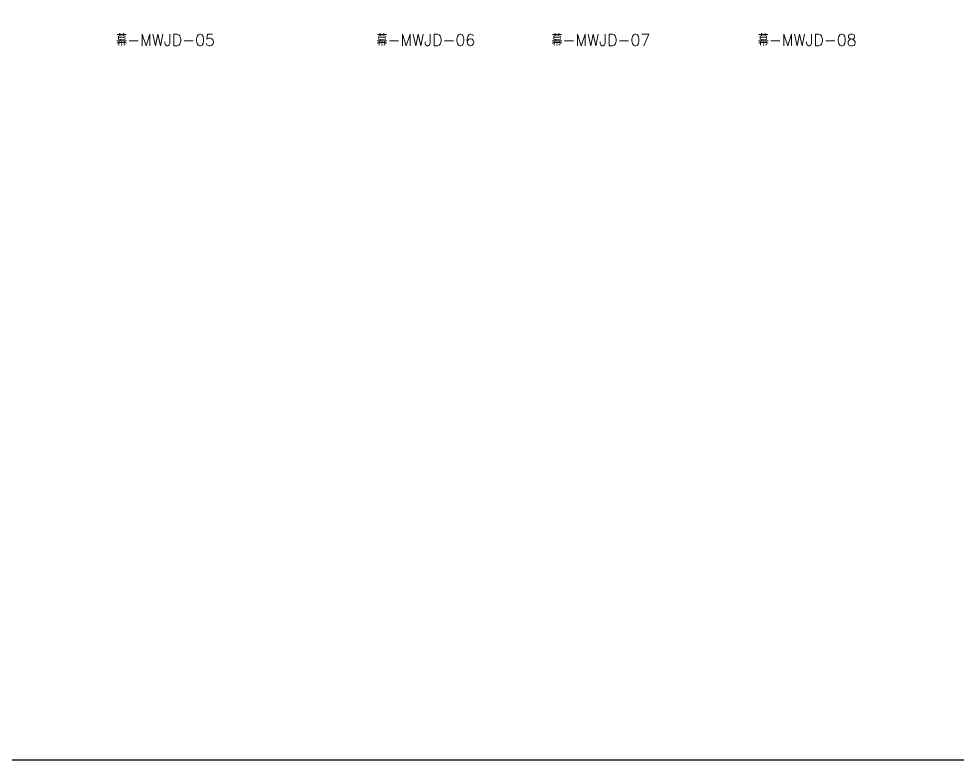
# Model space of a CAD drawing. Extents: x -202236 to 1002404, y -663931 to 1550022.
# Drawn here: x 14150 to 29993, y -370204 to -357688 of the extents above; entities that cross this region are included whole.
import ezdxf

# ---------------------------------------------------------------- set-up
doc = ezdxf.new("R2010")
doc.units = 0
doc.layers.add('3索引', color=3, linetype='Continuous')
doc.layers.add('DIM_SYMB', color=3, linetype='Continuous')
doc.styles.get("Standard").update_dxf_attribs({"font": 'romans.shx', "bigfont": 'chinese.shx'})

msp = doc.modelspace()

# ---------------------------------------------------------------- linework, layer by layer
at = {"layer": '3索引', "ltscale": 800}
msp.add_lwpolyline([(-10213.81, -349077.38), (37043.23, -349077.38), (37043.23, -370204.01), (-10213.81, -370204.01)], close=True, dxfattribs=at)

# ---------------------------------------------------------------- texts
at = {"layer": 'DIM_SYMB', "color": 7}
for s, p in [('幕-MWJD-05', (15794.41, -358144.62)), ('幕-MWJD-06', (20188.7, -358144.62)), ('幕-MWJD-07', (23143.33, -358144.62)), ('幕-MWJD-08', (26626.61, -358144.62))]:
    msp.add_text(s, height=195.319, dxfattribs=at).set_placement(p)

doc.saveas('drawing.dxf')
